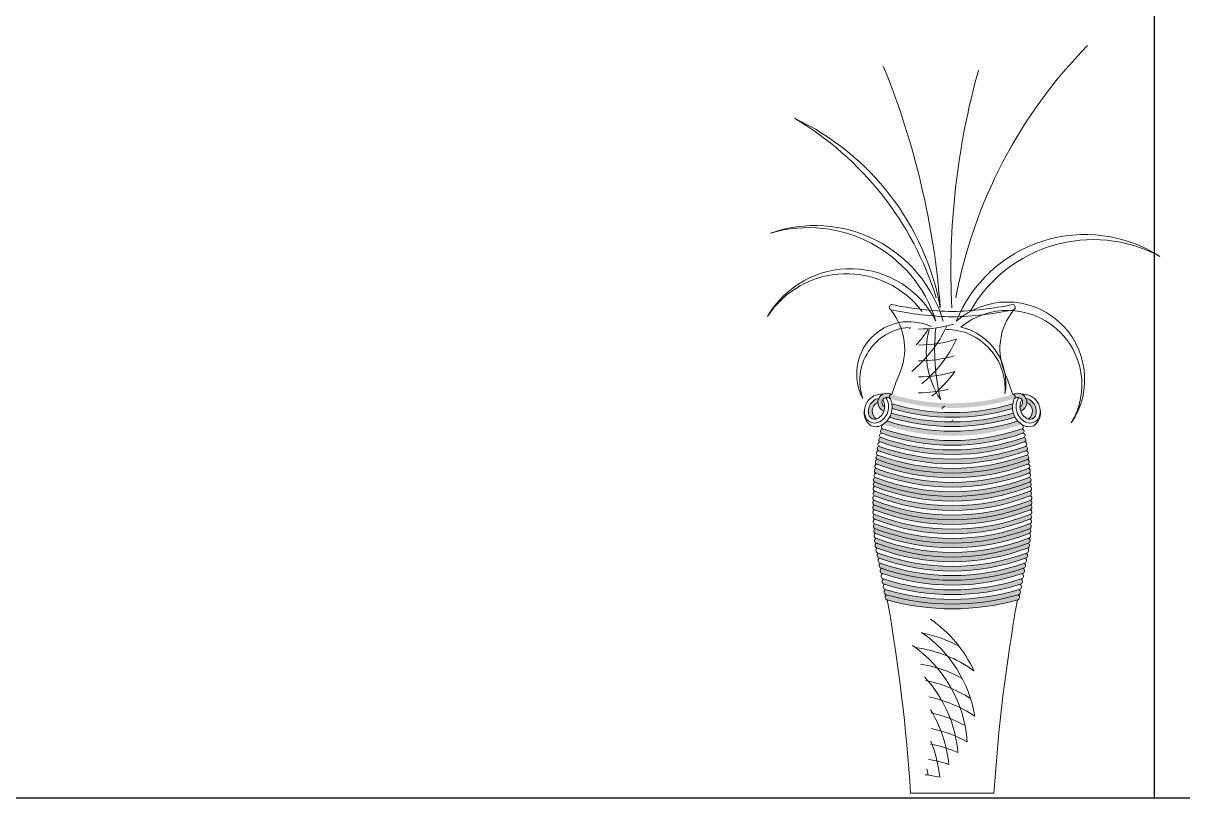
# Model space of a CAD drawing. Header units: millimetres. Extents: x 587797 to 2274247, y 1711 to 439204.
# Drawn here: x 1018800 to 1020806, y 287267 to 288607 of the extents above; entities that cross this region are included whole.
import ezdxf

# ---------------------------------------------------------------- set-up
doc = ezdxf.new("R2010")
doc.units = ezdxf.units.MM
doc.layers.add('finiture', color=7, linetype='Continuous', lineweight=20)

msp = doc.modelspace()

# ---------------------------------------------------------------- hatches: boundary and pattern name
at = {"layer": 'finiture'}
for points in [[(1020299.912, 287957, -0.01535015), (1020300.156, 287956.993, -0.78074025), (1020302.486, 287964.357, 1.11333498), (1020288.769, 287935.656, 0.08398884), (1020290.028, 287943.105, -1.14934098)], [(1020513.875, 287956.993, -0.01535015), (1020514.119, 287957, -1.14934098), (1020524.004, 287943.105, 0.08398884), (1020525.262, 287935.656, 1.11333498), (1020511.545, 287964.357, -0.78074025)], [(1020263.811, 287926.216, 0.24358471), (1020274.404, 287921.571, 0.01717631), (1020275.865, 287922.104, -0.60372783), (1020278.093, 287950.328, -0.12101526), (1020279.72, 287957.784, 0.48028953)], [(1020513.875, 287956.993, 0.78074025), (1020511.545, 287964.357, -0.14412783), (1020302.486, 287964.357, 0.78074025), (1020300.156, 287956.993, 0.14748136)], [(1020511.023, 287940.029, -0.05859346), (1020511.432, 287948.207, -0.14396513), (1020302.599, 287948.207, -0.05859346), (1020303.008, 287940.029, 0.14337744)], [(1020538.166, 287922.104, 0.01717631), (1020539.627, 287921.571, 0.24358471), (1020550.22, 287926.216, 0.48028953), (1020534.311, 287957.784, -0.12101526), (1020535.938, 287950.328, -0.60372783)], [(1020515.424, 287925.232, -0.05550426), (1020512.401, 287932.378, -0.14535862), (1020301.63, 287932.378, -0.05550426), (1020298.607, 287925.232, 0.14971665)], [(1020525.863, 287912.483, 0.06782308), (1020526.74, 287913.088, -0.06163057), (1020520.181, 287918.666, -0.15660917), (1020293.85, 287918.666, -0.06163057), (1020287.292, 287913.088, 0.06782308), (1020288.169, 287912.483, 0.16489958)], [(1020281.836, 287882.373, -0.76094135), (1020283.427, 287889.952, 0.17187061), (1020530.604, 287889.952, -0.76094135), (1020532.195, 287882.373, 0.01209478), (1020532.001, 287882.392, -0.17393358), (1020282.03, 287882.392, 0.01209478)], [(1020529.147, 287897.498, 0.71564653), (1020527.569, 287904.992, -0.0042311), (1020527.509, 287904.963, 0.0021081), (1020527.539, 287904.977, 0.00000782), (1020527.535, 287904.996, -0.16735285), (1020286.496, 287904.996, 0.00000782), (1020286.492, 287904.977, -0.00212298), (1020286.462, 287904.992, 0.71564653), (1020284.884, 287897.498, 0.16972295)], [(1020534.519, 287867.19, 0.0000321), (1020534.507, 287867.269, 0.7977356), (1020533.306, 287874.805, -0.17586472), (1020280.725, 287874.805, 0.81861917), (1020279.71, 287867.2, 0.01265962), (1020279.512, 287867.19, 0.1776629)], [(1020277.365, 287851.869, 0.78472297), (1020276.367, 287844.186, 0.1823437), (1020537.665, 287844.186, 0.78472297), (1020536.666, 287851.869, -0.18085539)], [(1020536.666, 287851.869, 0.00005806), (1020536.648, 287852.012, 0.80419507), (1020535.639, 287859.545, -0.17932691), (1020278.392, 287859.545, 0.80419507), (1020277.383, 287852.012, 0.00005806), (1020277.365, 287851.869, 0.18085539)], [(1020274.696, 287828.617, -0.77094341), (1020275.592, 287836.421, 0.18349977), (1020538.439, 287836.421, -0.77094341), (1020539.335, 287828.617, 0.00952825), (1020539.184, 287828.647, -0.1846124), (1020274.848, 287828.647, 0.00952825)], [(1020273.647, 287812.993, 0.72752677), (1020272.836, 287805.249, 0.18762606), (1020541.196, 287805.249, 0.72752677), (1020540.384, 287812.993, -0.18640959)], [(1020273.509, 287812.961, -0.77458643), (1020274.199, 287820.838, 0.18558297), (1020539.832, 287820.838, -0.77458643), (1020540.522, 287812.961, 0.00865806), (1020540.384, 287812.993, -0.18640959), (1020273.647, 287812.993, 0.00865806)], [(1020541.194, 287797.19, -0.18762297), (1020272.838, 287797.19, 0.75807912), (1020272.585, 287789.232, 0.00013418), (1020272.583, 287789.232, 0.18800552), (1020541.449, 287789.232), (1020541.449, 287789.232), (1020541.449, 287789.233, 0.75786685)], [(1020541.652, 287773.195, 0.75040417), (1020541.602, 287781.233, -0.18823571), (1020272.429, 287781.233, 0.75040417), (1020272.379, 287773.195, 0.18831123)], [(1020541.598, 287765.116, 0.74664286), (1020541.652, 287773.195, -0.18831123), (1020272.379, 287773.195, 0.74664286), (1020272.433, 287765.116, 0.18822974)], [(1020541.169, 287748.833, 0.73870949), (1020541.437, 287756.995, -0.18798881), (1020272.594, 287756.995, 0.73870949), (1020272.862, 287748.833, 0.187586)], [(1020273.24, 287740.628, 0.7302841), (1020273.73, 287732.381, 0.18628463), (1020540.301, 287732.381, 0.7302841), (1020540.791, 287740.628, -0.18701878)], [(1020539.697, 287724.09, 0.72590866), (1020540.301, 287732.381, -0.18628463), (1020273.73, 287732.381, 0.72590866), (1020274.334, 287724.09, 0.18538097)], [(1020538.141, 287707.381, 0.71687799), (1020538.978, 287715.757, -0.18430521), (1020275.053, 287715.757, 0.71687799), (1020275.89, 287707.381, 0.18305476)], [(1020536.928, 287698.866, 0.73067203), (1020538.141, 287707.381, -0.18305476), (1020275.89, 287707.381, 0.73067203), (1020277.103, 287698.866, 0.18124515)], [(1020280.791, 287681.39, -0.00001901), (1020280.765, 287681.399, 0.17585261), (1020533.329, 287681.422, -0.0011758), (1020533.348, 287681.41, 0.66880445), (1020535.113, 287690.133, -0.17854513), (1020278.918, 287690.133, 0.67710056)], [(1020285.53, 287654.893, 0.16489527), (1020528.501, 287654.893, 0.58812766), (1020529.733, 287664.022, -0.00010111), (1020529.592, 287663.972, 0.68238837), (1020531.613, 287672.709, -0.01124025), (1020531.4, 287672.67, -0.17304496), (1020282.631, 287672.67, -0.01124025), (1020282.418, 287672.709, 0.68238837), (1020284.439, 287663.972, -0.00010111), (1020284.298, 287664.022, 0.58812766)], [(1020524.515, 287636.294, 0.64174638), (1020526.251, 287645.479, -0.15805698), (1020287.78, 287645.479, 0.64174638), (1020289.516, 287636.294, 0.15224132)], [(1020521.669, 287618.255, 0.61448942), (1020522.817, 287627.172, -0.14674262), (1020291.214, 287627.172, 0.61448942), (1020292.362, 287618.255, 0.14219877)], [(1020519.973, 287609.217, 0.63232324), (1020521.099, 287618.09, -0.14146222), (1020292.933, 287618.09, 0.63232324), (1020294.059, 287609.217, 0.13715741)]]:
    msp.add_hatch(color=256, dxfattribs=at).paths.add_polyline_path(points)

# ---------------------------------------------------------------- linework, layer by layer
for p, q in [((1020756.062, 289290.611, 442.155), (1020756.062, 287266.983, 442.155)), ((1016709.651, 287266.983, 442.155), (1026709.651, 287266.983, 442.155))]:
    msp.add_line(p, q)
msp.add_line((1020334.959, 287274.791, 442.155), (1020479.072, 287274.791, 442.155), dxfattribs=at)
at = {"layer": 'finiture', "color": 72}
for centre, radius, start, end in [((1021242.308, 287976.462, 442.155), 843.549, 135.47408, 169.399557), ((1019006.073, 288009.428, 442.155), 1384.174, 4.338318, 22.20267), ((1021688.975, 288178.304, 442.155), 1284.399, 164.317053, 182.863762), ((1020169.711, 288025.499, 442.155), 231.2, 16.506085, 109.535763), ((1020158.367, 288022.211, 442.155), 230.806, 17.388302, 106.607647), ((1020636.591, 288000.695, 442.155), 240.435, 57.455315, 157.891096), ((1020650.67, 287987.55, 442.155), 244.676, 61.894771, 150.552117), ((1020230.659, 288015.932, 442.155), 166.005, 26.957495, 149.795507), ((1020223.966, 288009.807, 442.155), 163.532, 36.832581, 146.759715), ((1020502.096, 287990.5, 442.155), 133.895, 325.807891, 131.237539), ((1020502.684, 287981.397, 442.155), 128.494, 329.019618, 129.18988), ((1020332.05, 287999.95, 442.155), 90.451, 65.027246, 207.989215), ((1020339.538, 287988.262, 442.155), 92.616, 95.093013, 199.398226)]:
    msp.add_arc(centre, radius, start, end, dxfattribs=at)
at = {"layer": 'finiture', "color": 3, "linetype": 'Continuous'}
for centre, radius, start, end in [((1019940.66, 288032.498, 442.155), 453.037, 10.38128, 64.728846), ((1019852.544, 287967.744, 442.155), 551.67, 17.282988, 59.316099), ((1020512.397, 288038.216, 442.155), 150.503, 165.028711, 213.163915), ((1020746.956, 288041.301, 442.155), 370.526, 174.205112, 193.328031), ((1020395.577, 287974.305, 442.155), 102.792, 355.131919, 89.701471), ((1020399.785, 287983.534, 442.155), 99.841, 349.641266, 77.444483)]:
    msp.add_arc(centre, radius, start, end, dxfattribs=at)
at = {"layer": 'finiture'}
for centre, radius, start, end in [((1020302.957, 288115.116, 442.155), 4.908, 98.001474, 238.621836), ((1020218.833, 288043.409, 442.155), 105.886, 334.286299, 39.615512), ((1020422.16, 288699.478, 442.155), 601.015, 258.311655, 268.556137), ((1020422.16, 288699.478, 442.155), 591.772, 258.311655, 268.533582), ((1020391.872, 288699.478, 442.155), 591.772, 271.466418, 281.688345), ((1020391.872, 288699.478, 442.155), 601.015, 271.443863, 281.688345), ((1020595.198, 288043.409, 442.155), 105.886, 140.384488, 205.713701), ((1020511.074, 288115.116, 442.155), 4.908, 301.378164, 81.998526), ((1020348.839, 288297.138, 442.155), 219.542, 269.984864, 286.154896), ((1020163.25, 288217.368, 442.155), 219.542, 320.649952, 321.279989), ((1020198.078, 288174.645, 442.155), 219.542, 309.171001, 335.350833), ((1020180.664, 288196.006, 442.155), 219.542, 318.339924, 327.231108), ((1020348.839, 288269.578, 442.155), 219.542, 269.984864, 287.32863), ((1020215.491, 288153.283, 442.155), 219.542, 309.171001, 334.855769), ((1020348.839, 288242.017, 442.155), 219.542, 269.984864, 286.198921), ((1020893.471, 287773.328, 442.155), 621.092, 158.845668, 162.087211), ((1020348.839, 288214.457, 442.155), 219.542, 269.984864, 286.536158), ((1020232.905, 288131.921, 442.155), 219.542, 309.171001, 324.359755), ((1019920.56, 287773.328, 442.155), 621.092, 17.912789, 21.154332), ((1020294.084, 287950.744, 442.155), 15.997, 58.316134, 250.595118), ((1020348.839, 288186.897, 442.155), 219.542, 269.984864, 283.486774), ((1020519.947, 287950.744, 442.155), 15.997, 289.404882, 121.683866), ((1020284.407, 287935.63, 442.155), 29.293, 85.841537, 206.937333), ((1020284.407, 287935.63, 442.155), 22.645, 101.944609, 204.562556), ((1020284.407, 287935.63, 442.155), 15.997, 113.246243, 237.72844), ((1020267.383, 287943.1, 442.155), 22.645, 288.062597, 32.029243), ((1020267.383, 287943.1, 442.155), 29.293, 292.065384, 33.100888), ((1020268.031, 287942.379, 442.155), 35.056, 297.524385, 9.569997), ((1020294, 287950.743, 442.155), 8.609, 46.624821, 242.52342), ((1020267.383, 287943.1, 442.155), 29.293, 26.937333, 32.029243), ((1020302.242, 287960.383, 442.155), 3.981, 86.482282, 238.404647), ((1020302.242, 287960.383, 442.155), 3.981, 86.482282, 238.404647), ((1020268.031, 287942.379, 442.155), 35.056, 9.569997, 24.707978), ((1020299.912, 287953.019, 442.155), 3.981, 86.482282, 90.280223), ((1020407.016, 288303.336, 442.155), 370.161, 253.615388, 286.384612), ((1020546.001, 287942.379, 442.155), 35.056, 155.292022, 236.672079), ((1020511.789, 287960.383, 442.155), 3.981, 301.595353, 93.517718), ((1020514.119, 287953.019, 442.155), 3.981, 89.719777, 93.517718), ((1020520.032, 287950.743, 442.155), 8.609, 297.47658, 133.375179), ((1020546.648, 287943.1, 442.155), 29.293, 146.899112, 247.934616), ((1020546.648, 287943.1, 442.155), 29.293, 147.970757, 153.062667), ((1020546.648, 287943.1, 442.155), 22.645, 147.970757, 251.937403), ((1020529.625, 287935.63, 442.155), 29.293, 333.062667, 94.158463), ((1020529.625, 287935.63, 442.155), 22.645, 335.437444, 78.055391), ((1020529.625, 287935.63, 442.155), 15.997, 302.27156, 66.753757), ((1020281.374, 287932.62, 442.155), 26.804, 166.763996, 235.550311), ((1020274.624, 287929.242, 442.155), 20.529, 161.87161, 162.699019), ((1020273.593, 287934.121, 442.155), 12.576, 218.940352, 273.699463), ((1020407.016, 288287.22, 442.155), 370.161, 253.458979, 286.541021), ((1020407.016, 288295.278, 442.155), 370.161, 253.68137, 286.31863), ((1020250.318, 288110.559, 442.155), 219.542, 309.171001, 310.839615), ((1020540.439, 287934.121, 442.155), 12.576, 266.300537, 321.059648), ((1020532.657, 287932.62, 442.155), 26.804, 304.449689, 13.236004), ((1020539.407, 287929.242, 442.155), 20.529, 17.300981, 18.12839), ((1020272.833, 287933.031, 442.155), 17.959, 216.70208, 288.01487), ((1020274.624, 287929.242, 442.155), 20.529, 245.807445, 308.102961), ((1020288.24, 287908.527, 442.155), 3.957, 91.040034, 243.775494), ((1020288.24, 287908.527, 442.155), 3.957, 91.040034, 243.775494), ((1020289.95, 287916.003, 442.155), 3.945, 226.11077, 243.152243), ((1020289.95, 287916.003, 442.155), 3.945, 227.632107, 243.152243), ((1020407.016, 288271.104, 442.155), 370.161, 252.198507, 287.801493), ((1020407.016, 288279.162, 442.155), 370.161, 252.970225, 287.029775), ((1020267.732, 288089.198, 442.155), 219.542, 309.171001, 309.740327), ((1020524.081, 287916.003, 442.155), 3.945, 296.847757, 313.88923), ((1020525.791, 287908.527, 442.155), 3.957, 296.224506, 88.959966), ((1020539.407, 287929.242, 442.155), 20.529, 231.897039, 294.192555), ((1020541.198, 287933.031, 442.155), 17.959, 251.98513, 323.29792), ((1020283.68, 287885.943, 442.155), 4.018, 93.611354, 241.870308), ((1020285.066, 287893.547, 442.155), 3.942, 92.191681, 245.45323), ((1020285.066, 287893.547, 442.155), 3.942, 92.191681, 245.45323), ((1020286.95, 287900.976, 442.155), 4.046, 96.446017, 239.783963), ((1020286.95, 287900.976, 442.155), 4.046, 96.446017, 239.783963), ((1020893.471, 287773.328, 442.155), 621.092, 169.176259, 169.177129), ((1020893.471, 287773.328, 442.155), 621.092, 169.176259, 169.177129), ((1020407.016, 288238.872, 442.155), 370.161, 250.495639, 289.504361), ((1020893.471, 287773.328, 442.155), 621.092, 168.468652, 168.469282), ((1020893.471, 287773.328, 442.155), 621.092, 168.468652, 168.469282), ((1020407.016, 288246.93, 442.155), 370.161, 250.739912, 289.260088), ((1020893.471, 287773.328, 442.155), 621.092, 167.760698, 167.76249), ((1020893.471, 287773.328, 442.155), 621.092, 167.760698, 167.76249), ((1020407.016, 288254.988, 442.155), 370.161, 250.998859, 289.001141), ((1020527.081, 287900.976, 442.155), 4.046, 300.216037, 83.553983), ((1019920.56, 287773.328, 442.155), 621.092, 12.23751, 12.239302), ((1020528.965, 287893.547, 442.155), 3.942, 294.54677, 87.808319), ((1019920.56, 287773.328, 442.155), 621.092, 11.530718, 11.531348), ((1019920.56, 287773.328, 442.155), 621.092, 10.822871, 10.823741), ((1020530.351, 287885.943, 442.155), 4.018, 298.129692, 86.388646), ((1020279.804, 287863.298, 442.155), 3.902, 94.282692, 249.035773), ((1020280.984, 287870.9, 442.155), 3.914, 93.787337, 248.109781), ((1020282.329, 287878.383, 442.155), 4.02, 94.265351, 242.632695), ((1020893.471, 287773.328, 442.155), 621.092, 171.300571, 171.307927), ((1020407.016, 288214.698, 442.155), 370.161, 249.851565, 290.148435), ((1020893.471, 287773.328, 442.155), 621.092, 170.596547, 170.606023), ((1020407.016, 288222.756, 442.155), 370.161, 250.051378, 289.948622), ((1020893.471, 287773.328, 442.155), 621.092, 169.886353, 169.896117), ((1020407.016, 288230.814, 442.155), 370.161, 250.266101, 289.733899), ((1020531.702, 287878.383, 442.155), 4.02, 297.367305, 85.734649), ((1019920.56, 287773.328, 442.155), 621.092, 10.103883, 10.113647), ((1020533.048, 287870.9, 442.155), 3.914, 291.890219, 86.212663), ((1019920.56, 287773.328, 442.155), 621.092, 9.393977, 9.403453), ((1019920.56, 287773.328, 442.155), 621.092, 8.692073, 8.699429), ((1020534.227, 287863.298, 442.155), 3.902, 290.964227, 85.717308), ((1020277.806, 287847.906, 442.155), 3.988, 96.350647, 249.835765), ((1020278.715, 287855.668, 442.155), 3.89, 94.759112, 249.98339), ((1020893.471, 287773.328, 442.155), 621.092, 172.721794, 172.7351), ((1020407.016, 288198.582, 442.155), 370.161, 249.497122, 290.502878), ((1020893.471, 287773.328, 442.155), 621.092, 172.010537, 172.020708), ((1020407.016, 288206.64, 442.155), 370.161, 249.666771, 290.333229), ((1019920.56, 287773.328, 442.155), 621.092, 7.979292, 7.989463), ((1020535.316, 287855.668, 442.155), 3.89, 290.01661, 85.240888), ((1019920.56, 287773.328, 442.155), 621.092, 7.2649, 7.278206), ((1020536.225, 287847.906, 442.155), 3.988, 290.164235, 83.649353), ((1020275.557, 287824.657, 442.155), 4.053, 100.086928, 250.415998), ((1020276.171, 287832.401, 442.155), 4.061, 98.18994, 247.300129), ((1020276.883, 287840.309, 442.155), 3.879, 96.678092, 250.922234), ((1020893.471, 287773.328, 442.155), 621.092, 174.890015, 174.897702), ((1020407.016, 288174.408, 442.155), 370.161, 249.080513, 290.919487), ((1020893.471, 287773.328, 442.155), 621.092, 174.149014, 174.169549), ((1020407.016, 288182.466, 442.155), 370.161, 249.203833, 290.796167), ((1020407.016, 288190.524, 442.155), 370.161, 249.342759, 290.657241), ((1020537.149, 287840.309, 442.155), 3.879, 289.077766, 83.321908), ((1019920.56, 287773.328, 442.155), 621.092, 5.830451, 5.850986), ((1020537.861, 287832.401, 442.155), 4.061, 292.699871, 81.81006), ((1020538.474, 287824.657, 442.155), 4.053, 289.584002, 79.913072), ((1019920.56, 287773.328, 442.155), 621.092, 5.102298, 5.109985), ((1020274.494, 287808.99, 442.155), 4.092, 101.944783, 251.460431), ((1020274.871, 287816.81, 442.155), 4.083, 99.471837, 248.927382), ((1020893.471, 287773.328, 442.155), 621.092, 176.338434, 176.345486), ((1020407.016, 288158.292, 442.155), 370.161, 248.881422, 291.118578), ((1020407.016, 288166.35, 442.155), 370.161, 248.972978, 291.027022), ((1020539.16, 287816.81, 442.155), 4.083, 291.072618, 80.528163), ((1020539.538, 287808.99, 442.155), 4.092, 288.539569, 78.055217), ((1019920.56, 287773.328, 442.155), 621.092, 3.654514, 3.661566), ((1020273.65, 287785.211, 442.155), 4.16, 104.859125, 252.944286), ((1020273.827, 287793.176, 442.155), 4.135, 103.850811, 252.479939), ((1020274.109, 287801.101, 442.155), 4.112, 102.874, 251.990926), ((1020893.471, 287773.328, 442.155), 621.092, 178.532605, 178.532719), ((1020407.016, 288134.118, 442.155), 370.161, 248.704733, 291.295267), ((1020407.016, 288142.176, 442.155), 370.161, 248.747077, 291.252923), ((1020407.016, 288150.234, 442.155), 370.161, 248.806049, 291.193951), ((1020539.922, 287801.101, 442.155), 4.112, 288.009074, 77.126), ((1020540.204, 287793.176, 442.155), 4.135, 287.520061, 76.149189), ((1019920.56, 287773.328, 442.155), 621.092, 1.467281, 1.467395), ((1020540.382, 287785.211, 442.155), 4.16, 287.055714, 75.140875), ((1020273.574, 287777.207, 442.155), 4.186, 105.872039, 253.410901), ((1020273.603, 287769.163, 442.155), 4.213, 106.891721, 253.878102), ((1020273.739, 287761.08, 442.155), 4.242, 107.926571, 254.337852), ((1020407.016, 288118.002, 442.155), 370.161, 248.6709, 291.3291), ((1020407.016, 288126.06, 442.155), 370.161, 248.679258, 291.320742), ((1020407.016, 288109.944, 442.155), 370.161, 248.679918, 291.320082), ((1020540.292, 287761.08, 442.155), 4.242, 285.662148, 72.073429), ((1020540.428, 287769.163, 442.155), 4.213, 286.121898, 73.108279), ((1020540.457, 287777.207, 442.155), 4.186, 286.589099, 74.127961), ((1020273.983, 287752.955, 442.155), 4.272, 108.976281, 254.790817), ((1020274.337, 287744.79, 442.155), 4.304, 110.040517, 255.237685), ((1020407.016, 288101.886, 442.155), 370.161, 248.706583, 291.293417), ((1020407.016, 288093.828, 442.155), 370.161, 248.75117, 291.24883), ((1020539.694, 287744.79, 442.155), 4.304, 284.762315, 69.959483), ((1020540.048, 287752.955, 442.155), 4.272, 285.209183, 71.023719), ((1020274.803, 287736.583, 442.155), 4.337, 111.118916, 255.679162), ((1020275.383, 287728.334, 442.155), 4.371, 112.211086, 256.115975), ((1020407.016, 288085.77, 442.155), 370.161, 248.813965, 291.186035), ((1020407.016, 288077.712, 442.155), 370.161, 248.89526, 291.10474), ((1020538.649, 287728.334, 442.155), 4.371, 283.884025, 67.788914), ((1020539.228, 287736.583, 442.155), 4.337, 284.320838, 68.881084), ((1020276.078, 287720.043, 442.155), 4.407, 113.316603, 256.548875), ((1020276.891, 287711.711, 442.155), 4.444, 114.435012, 256.978636), ((1020277.855, 287703.317, 442.155), 4.514, 115.800788, 260.419007), ((1020407.016, 288069.654, 442.155), 370.161, 248.995356, 291.004644), ((1020407.016, 288061.597, 442.155), 370.161, 249.114556, 290.885444), ((1020407.016, 288053.539, 442.155), 370.161, 249.25317, 290.74683), ((1020536.176, 287703.317, 442.155), 4.514, 279.580993, 64.199212), ((1020537.14, 287711.711, 442.155), 4.444, 283.021364, 65.564988), ((1020537.953, 287720.043, 442.155), 4.407, 283.451125, 66.683397), ((1020279.788, 287694.869, 442.155), 4.815, 123.887055, 259.592916), ((1020281.603, 287686.136, 442.155), 4.815, 123.887055, 259.592916), ((1020407.016, 288045.481, 442.155), 370.161, 249.453877, 290.546123), ((1020407.016, 288037.423, 442.155), 370.161, 249.753577, 290.246423), ((1020532.428, 287686.136, 442.155), 4.815, 280.407084, 56.112945), ((1020534.243, 287694.869, 442.155), 4.815, 280.407084, 56.112945), ((1020283.386, 287677.425, 442.155), 4.815, 123.887055, 259.592916), ((1020285.139, 287668.736, 442.155), 4.815, 123.887055, 259.592916), ((1020407.016, 288029.365, 442.155), 370.161, 250.047541, 289.952459), ((1020407.016, 288021.307, 442.155), 370.161, 250.335875, 289.664125), ((1020528.892, 287668.736, 442.155), 4.815, 280.407084, 56.112945), ((1020530.645, 287677.425, 442.155), 4.815, 280.407084, 56.112945), ((1020287.452, 287659.8, 442.155), 5.27, 127.154739, 254.011822), ((1020289.16, 287650.543, 442.155), 5.248, 127.014671, 254.750762), ((1020407.016, 288013.249, 442.155), 370.161, 250.618679, 289.381321), ((1020290.753, 287641.285, 442.155), 5.141, 125.324645, 256.085332), ((1020407.016, 288013.249, 442.155), 378.388, 251.348132, 288.651868), ((1020407.016, 288013.249, 442.155), 386.616, 252.036607, 287.963393), ((1020523.279, 287641.285, 442.155), 5.141, 283.914668, 54.675355), ((1020524.871, 287650.543, 442.155), 5.248, 285.249238, 52.985329), ((1020526.579, 287659.8, 442.155), 5.27, 285.988178, 52.845261), ((1020292.416, 287632.115, 442.155), 5.087, 124.757338, 256.329494), ((1020294.046, 287623.004, 442.155), 5.039, 124.19516, 257.233913), ((1020407.016, 288013.249, 442.155), 394.843, 252.687367, 287.312633), ((1020407.016, 288013.249, 442.155), 403.07, 253.303314, 286.696686), ((1020519.985, 287623.004, 442.155), 5.039, 282.766087, 55.80484), ((1020521.615, 287632.115, 442.155), 5.087, 283.670506, 55.242662), ((1020295.601, 287613.92, 442.155), 4.95, 122.62156, 256.975221), ((1020407.016, 288013.249, 442.155), 411.297, 253.887041, 286.112959), ((1020407.016, 288013.249, 442.155), 419.525, 254.440878, 285.559122), ((1017315.509, 287078.838, 442.155), 3025.802, 3.713102, 10.092975), ((1023498.523, 287078.838, 442.155), 3025.802, 169.907025, 176.286898), ((1020518.43, 287613.92, 442.155), 4.95, 283.024779, 57.37844), ((1020244.873, 287394.966, 442.155), 219.542, 24.718396, 55.414826), ((1020229.223, 287372.28, 442.155), 219.542, 9.337247, 55.414826), ((1020313.474, 287336.322, 442.155), 219.542, 61.335845, 78.929081), ((1020213.573, 287349.594, 442.155), 219.542, 3.701732, 55.414826), ((1020315.678, 287308.85, 442.155), 219.542, 54.136068, 82.745181), ((1020317.881, 287281.378, 442.155), 219.542, 61.093493, 81.099053), ((1020197.923, 287326.909, 442.155), 219.542, 4.789589, 42.870194), ((1020320.085, 287253.906, 442.155), 219.542, 57.377354, 79.369383), ((1020322.288, 287226.434, 442.155), 219.542, 55.747289, 78.386906), ((1020182.273, 287304.223, 442.155), 219.542, 5.355124, 31.561074), ((1020324.492, 287198.962, 442.155), 219.542, 61.582314, 78.091638), ((1020326.695, 287171.49, 442.155), 219.542, 61.141427, 78.430931), ((1020166.623, 287281.537, 442.155), 219.542, 5.453578, 22.250688), ((1020328.899, 287144.018, 442.155), 219.542, 66.426671, 79.365619), ((1020331.102, 287116.547, 442.155), 219.542, 71.47439, 80.875135), ((1020333.306, 287089.075, 442.155), 219.542, 76.334951, 82.963597), ((1020150.973, 287258.852, 442.155), 219.542, 12.472959, 15.372835)]:
    msp.add_arc(centre, radius, start, end, dxfattribs=at)

doc.saveas('drawing.dxf')
